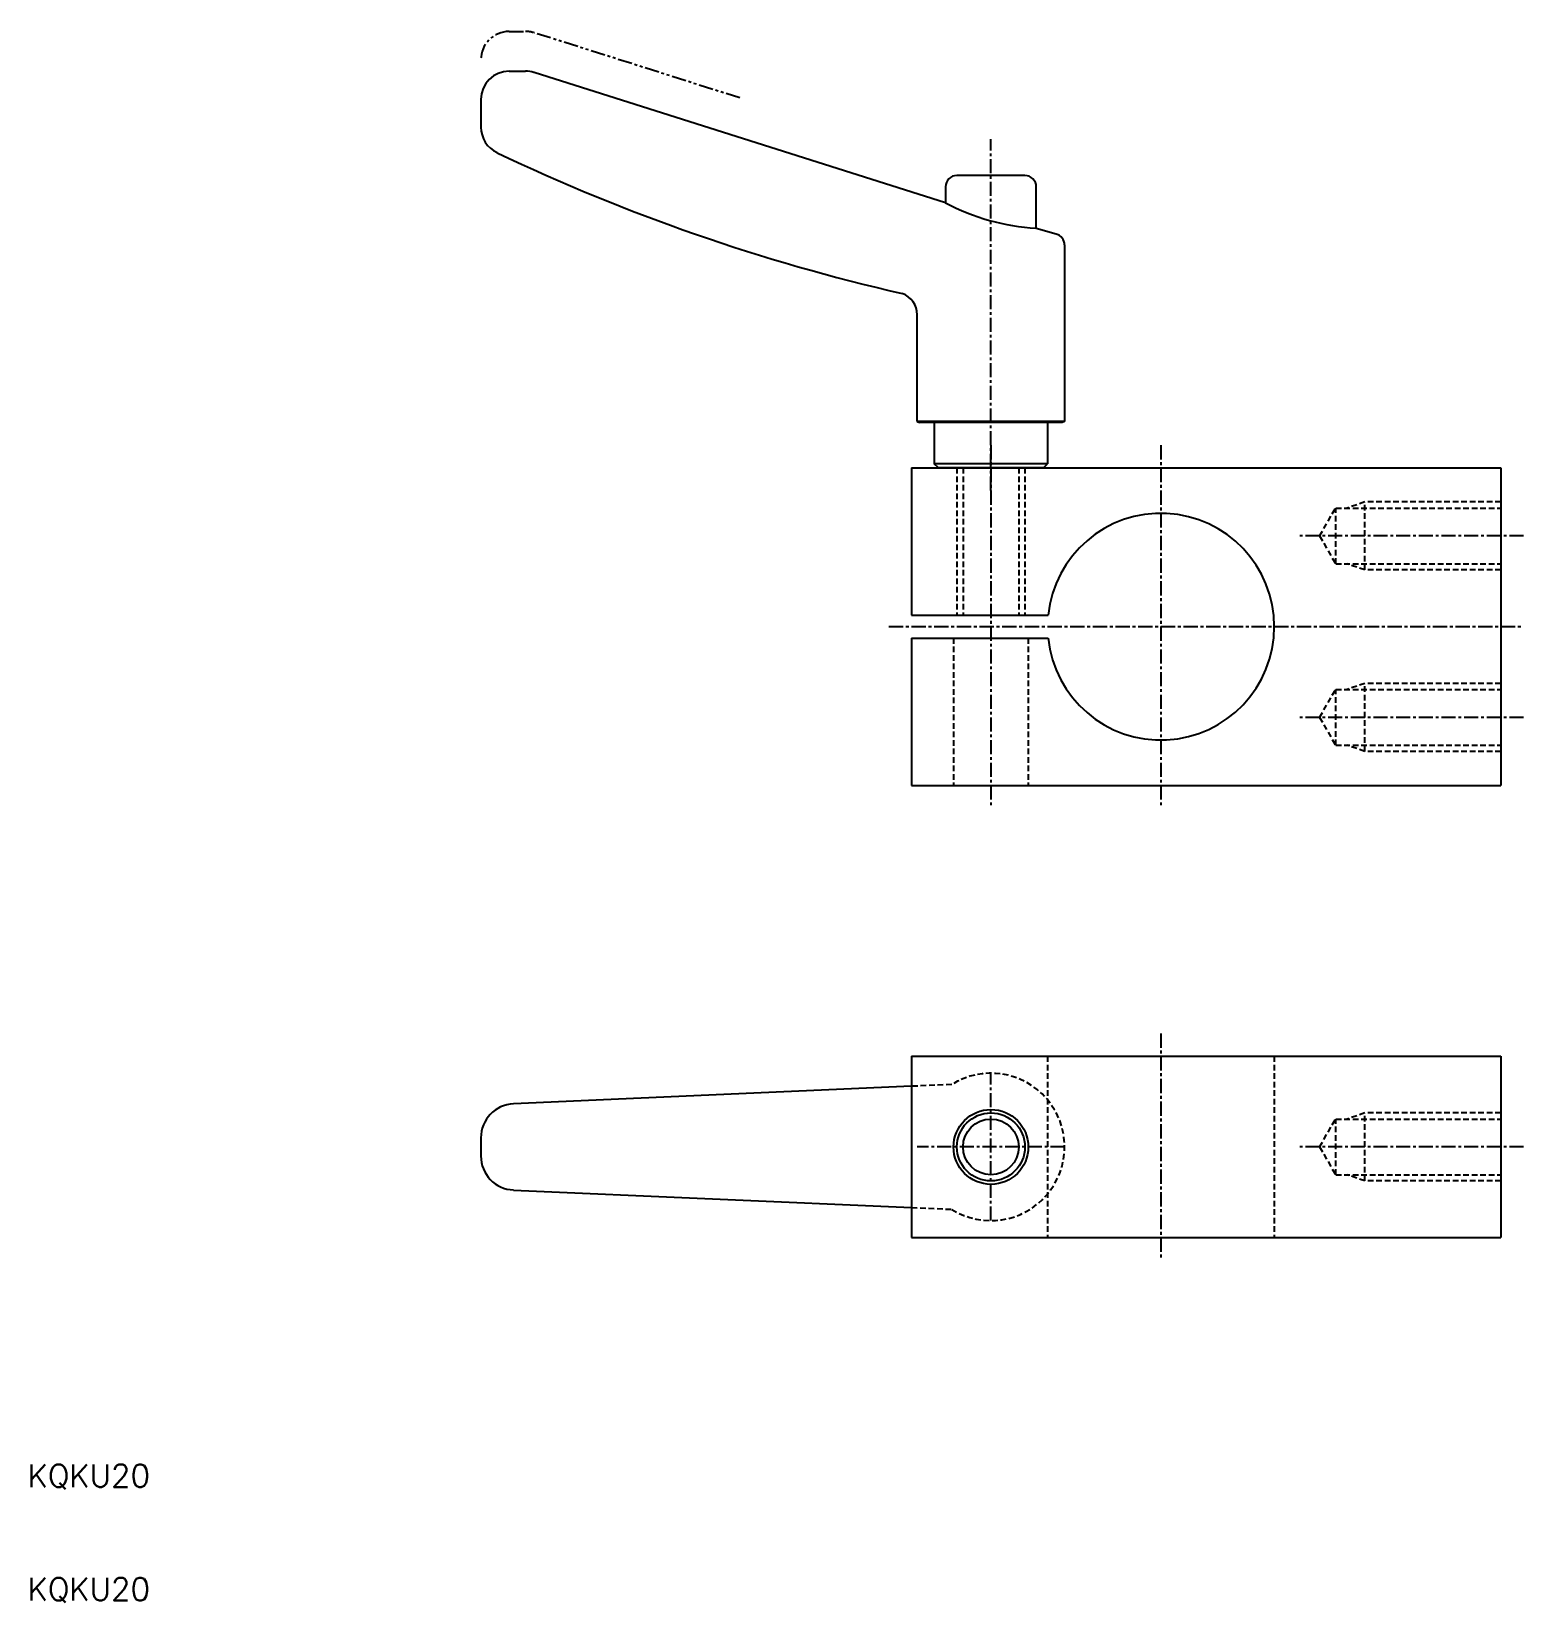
# Model space of a CAD drawing. Extents: x 10 to 142, y 10 to 148.
import ezdxf

# ---------------------------------------------------------------- set-up
doc = ezdxf.new("R2010")
doc.units = 0
for name, pattern in [('CENTER', [2, 1.25, -0.25, 0.25, -0.25]), ('DASHED', [0.75, 0.5, -0.25]), ('PHANTOM', [2.5, 1.25, -0.25, 0.25, -0.25, 0.25, -0.25])]:
    doc.linetypes.add(name, pattern=pattern)
doc.layers.get('0').update_dxf_attribs({"linetype": 'CONTINUOUS'})
doc.layers.add('CENTER', color=1, linetype='CENTER')
doc.styles.get("Standard").update_dxf_attribs({"font": 'txt.shx'})

msp = doc.modelspace()

# ---------------------------------------------------------------- linework, layer by layer
at = {"color": 3, "linetype": 'PHANTOM'}
for p, q in [((52.5, 148.39), (53.93, 148.39)), ((72.84, 142.53), (54.69, 148.28))]:
    msp.add_line(p, q, dxfattribs=at)
at = {"color": 7, "linetype": 'CONTINUOUS'}
for p, q in [((52.5, 144.89), (53.93, 144.89)), ((91, 133.28), (54.69, 144.78)), ((50, 142.39), (50, 139.96)), ((91, 134.69), (91, 133.28)), ((98, 135.69), (92, 135.69)), ((99, 131.02), (99, 134.69)), ((100.77, 130.52), (99, 131.02)), ((101.5, 129.56), (101.5, 113.98)), ((88.5, 113.98), (88.5, 123.4)), ((101.5, 113.98), (88.5, 113.98)), ((88.5, 113.98), (88.7, 113.89)), ((101.3, 113.89), (88.7, 113.89)), ((90, 113.89), (90, 110.26)), ((100, 113.89), (100, 110.26)), ((101.5, 113.98), (101.3, 113.89)), ((88, 109.89), (88, 96.89)), ((88, 109.89), (140, 109.89)), ((100, 110.26), (90, 110.26)), ((90.37, 109.89), (90, 110.26)), ((99.63, 109.89), (90.37, 109.89)), ((99.63, 109.89), (100, 110.26)), ((140, 109.89), (140, 81.89)), ((88, 96.89), (100.05, 96.89)), ((88, 94.89), (88, 81.89)), ((88, 94.89), (100.05, 94.89)), ((88, 81.89), (140, 81.89)), ((88, 58), (140, 58)), ((88, 58), (88, 42)), ((140, 58), (140, 42)), ((88, 55.35), (52.87, 53.8)), ((50, 50.8), (50, 49.2)), ((52.87, 46.2), (88, 44.65)), ((88, 42), (140, 42))]:
    msp.add_line(p, q, dxfattribs=at)
at = {"color": 3, "linetype": 'DASHED'}
for p, q in [((92, 109.89), (92, 96.89)), ((92.54, 109.89), (92.54, 96.89)), ((97.46, 109.89), (97.46, 96.89)), ((98, 109.89), (98, 96.89)), ((128, 106.89), (126.44, 106.35)), ((128, 100.89), (128, 106.89)), ((140, 106.89), (128, 106.89)), ((124, 103.89), (125.42, 106.35)), ((125.42, 101.43), (125.42, 106.35)), ((125.42, 106.35), (140, 106.35)), ((124, 103.89), (125.42, 101.43)), ((125.42, 101.43), (140, 101.43)), ((128, 100.89), (126.44, 101.43)), ((140, 100.89), (128, 100.89)), ((91.7, 94.89), (91.7, 81.89)), ((98.3, 94.89), (98.3, 81.89)), ((124, 87.89), (125.42, 90.35)), ((125.42, 85.43), (125.42, 90.35)), ((125.42, 90.35), (140, 90.35)), ((128, 90.89), (126.44, 90.35)), ((128, 84.89), (128, 90.89)), ((140, 90.89), (128, 90.89)), ((124, 87.89), (125.42, 85.43)), ((125.42, 85.43), (140, 85.43)), ((128, 84.89), (126.44, 85.43)), ((140, 84.89), (128, 84.89)), ((100, 58), (100, 42)), ((120, 58), (120, 42)), ((91.54, 55.5), (88, 55.35)), ((128, 53), (126.44, 52.46)), ((128, 47), (128, 53)), ((140, 53), (128, 53)), ((124, 50), (125.42, 52.46)), ((125.42, 47.54), (125.42, 52.46)), ((125.42, 52.46), (140, 52.46)), ((124, 50), (125.42, 47.54)), ((125.42, 47.54), (140, 47.54)), ((128, 47), (126.44, 47.54)), ((140, 47), (128, 47)), ((88, 44.65), (91.54, 44.5))]:
    msp.add_line(p, q, dxfattribs=at)
at = {"color": 1, "linetype": 'CENTER'}
for p, q in [((142, 103.89), (122, 103.89)), ((142, 87.89), (122, 87.89)), ((142, 50), (122, 50))]:
    msp.add_line(p, q, dxfattribs=at)
at = {"color": 7, "linetype": 'CONTINUOUS'}
for radius in [3.3, 3, 2.46]:
    msp.add_circle((95, 50), radius, dxfattribs=at)
at = {"color": 3, "linetype": 'PHANTOM'}
for centre, start, end in [((52.5, 145.89), 90, 180), ((53.93, 145.89), 72.4256, 90)]:
    msp.add_arc(centre, 2.5, start, end, dxfattribs=at)
at = {"color": 7, "linetype": 'CONTINUOUS'}
for centre, radius, start, end in [((52.5, 142.39), 2.5, 90, 180), ((53.93, 142.39), 2.5, 72.4256, 90), ((52.5, 139.96), 2.5, 180, 244.5073), ((125.15, 292.32), 171.3, 244.5073, 257.1877), ((92, 134.69), 1, 90, 180), ((98, 134.69), 1, 0, 90), ((100.22, 150.71), 19.72, 242.1114, 266.4391), ((100.5, 129.56), 1, 0, 74.2753), ((86.5, 123.4), 2, 0, 70.621), ((110, 95.89), 10, 185.7392, 174.2608), ((53, 50.8), 3, 92.5248, 180), ((53, 49.2), 3, 180, 267.4752)]:
    msp.add_arc(centre, radius, start, end, dxfattribs=at)
at = {"color": 3, "linetype": 'DASHED'}
msp.add_arc((95, 50), 6.5, 237.8776, 122.1224, dxfattribs=at)
at = {"layer": 'CENTER', "color": 1, "linetype": 'CENTER'}
for p, q in [((95, 107.89), (95, 138.88)), ((95, 111.89), (95, 79.89)), ((110, 111.89), (110, 79.89)), ((86, 95.89), (142, 95.89)), ((110, 60), (110, 40)), ((95, 43.5), (95, 56.5)), ((101.5, 50), (88.5, 50))]:
    msp.add_line(p, q, dxfattribs=at)

# ---------------------------------------------------------------- texts
at = {"color": 7, "linetype": 'CONTINUOUS'}
for p in [(10, 20), (10, 10)]:
    msp.add_text('KQKU20', height=2, dxfattribs=at).set_placement(p)

doc.saveas('drawing.dxf')
